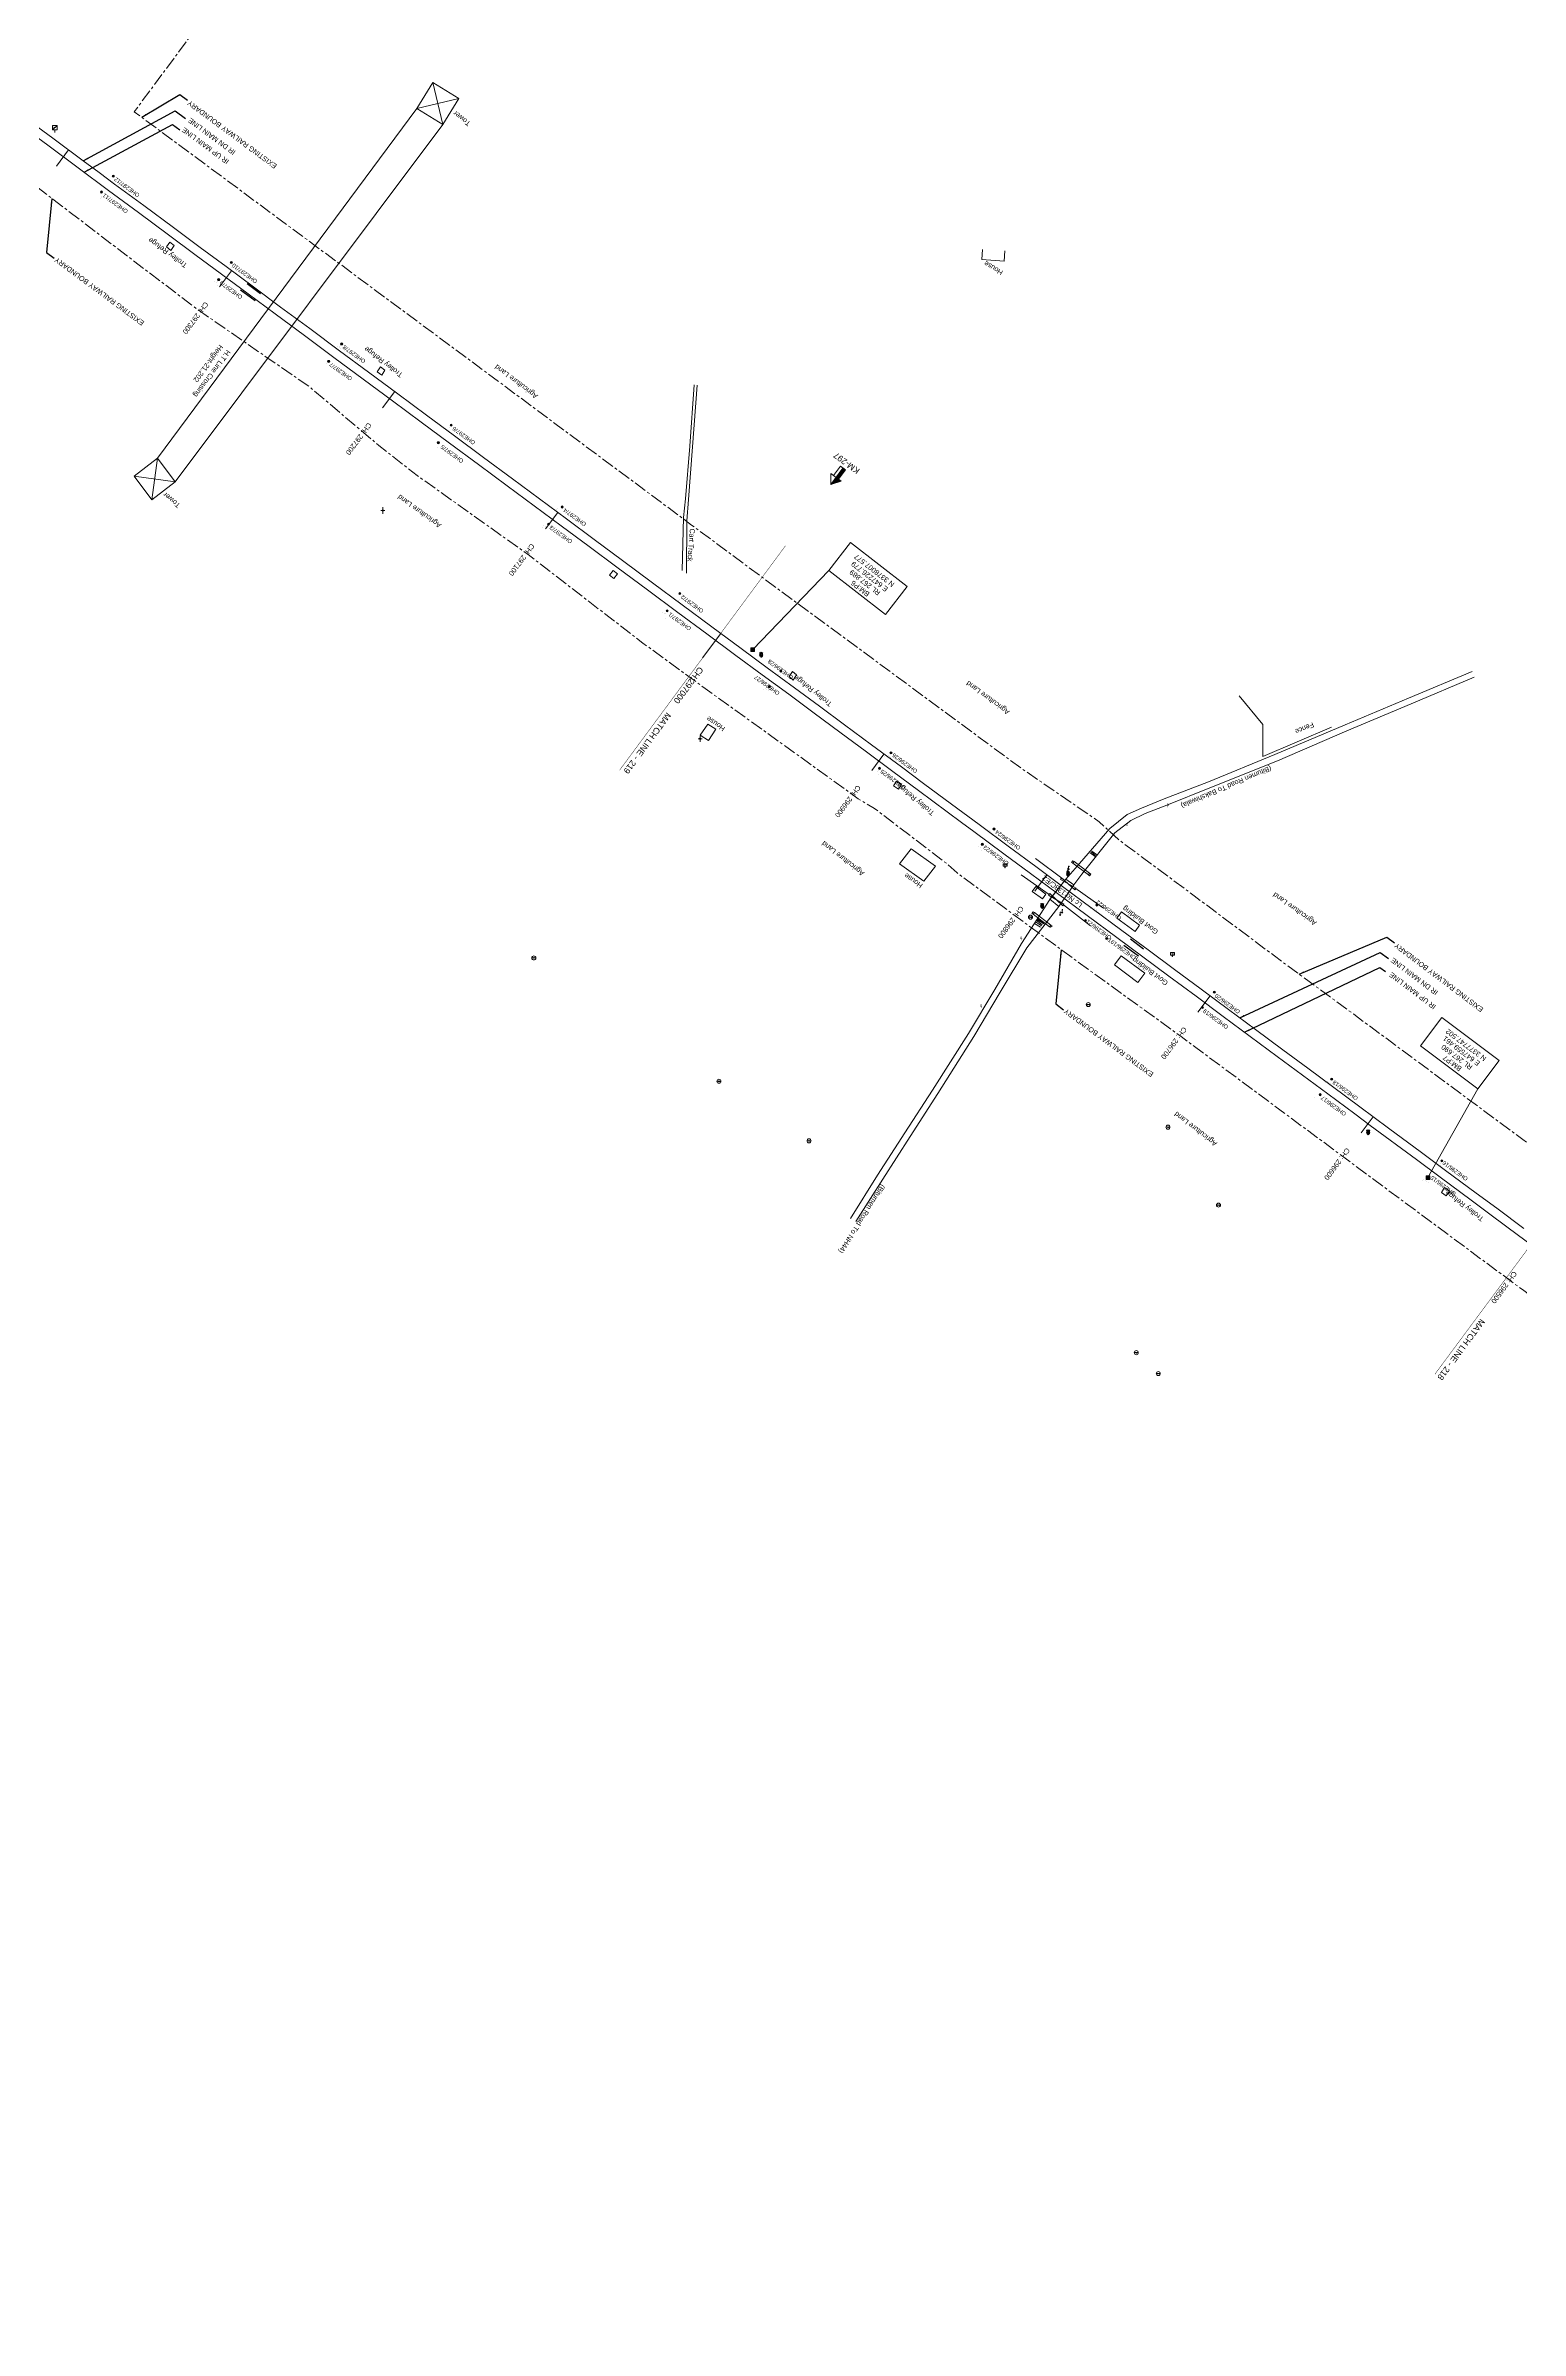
# Model space of a CAD drawing. Header units: metres. Extents: x 628572 to 650094, y 3375792 to 3391117.
# Drawn here: x 646878 to 647605, y 3377180 to 3378305 of the extents above; entities that cross this region are included whole.
import ezdxf
from ezdxf.enums import TextEntityAlignment as Align

# ---------------------------------------------------------------- set-up
doc = ezdxf.new("R2010")
doc.units = ezdxf.units.M
doc.header["$MEASUREMENT"] = 0
doc.linetypes.add('CENTER', pattern=[2, 1.25, -0.25, 0.25, -0.25])
doc.linetypes.add('PHANTOM2', pattern=[1.25, 0.625, -0.125, 0.125, -0.125, 0.125, -0.125])
for name, color, linetype, lineweight in [('Arch', 7, 'Continuous', 0), ('Bench_Mark', 7, 'Continuous', 0), ('Bore', 8, 'Continuous', 0), ('Cart Track', 34, 'Continuous', 0), ('Electric Pole', 251, 'Continuous', 0), ('Existing Chainage', 7, 'Continuous', 0), ('Existing IR Track', 143, 'Continuous', 0), ('Existing Railway Boundary', 7, 'CENTER', 0), ('Fence', 251, 'FENCELINE1', 0), ('flow direction', 7, 'Continuous', 0), ('Gate', 251, 'Continuous', 0), ('Govt buliding', 251, 'Continuous', 0), ('Grill', 251, 'Continuous', 0), ('KM STONE', 7, 'Continuous', 0), ('Lamp_Post', 7, 'Continuous', 0), ('MATCH LINE', 7, 'Continuous', 0), ('Name Board', 251, 'Continuous', 0), ('OHE MAST', 8, 'Continuous', 0), ('Pavers', 7, 'Continuous', 0), ('PWR_LINE', 134, 'POWER', 0), ('Residential Building Pucca', 251, 'Continuous', 0), ('Side Details', 251, 'Continuous', 0), ('Sign Board', 251, 'Continuous', 0), ('Subroad Edge', 34, 'Continuous', 0), ('Text', 251, 'Continuous', 0), ('TOPOSTYLEREMARK', 251, 'Continuous', 0), ('Tower', 7, 'Continuous', 0), ('Transformer', 251, 'Continuous', 0), ('Trolley Stand', 251, 'Continuous', 0), ('WL', 7, 'Continuous', 0)]:
    doc.layers.add(name, color=color, linetype=linetype, lineweight=lineweight)
doc.styles.add('CUT-FILL', font='cut-fill.shx', dxfattribs={"height": 2})
doc.styles.add('NB', font='swissbo.ttf', dxfattribs={"height": 1.5})
doc.styles.get("Standard").update_dxf_attribs({"font": 'arial.ttf'})
doc.styles.add('Style-Arial', font='arial.ttf')
doc.styles.add('Text', font='arial.ttf', dxfattribs={"height": 2})
doc.linetypes.add('FENCELINE1', pattern='A,6.35,-2.54,[133,ltypeshp.shx,S=2.54,R=0,X=-2.54,Y=0],-2.54,25.4', length=36.83)
doc.linetypes.add('POWER', pattern='A,10,-0.2,[131,ltypeshp.shx,S=0.4,R=0,X=-0.2,Y=0],-0.2,[131,ltypeshp.shx,S=0.4,R=180,X=1.2,Y=0],-1.2,-0.2,[131,ltypeshp.shx,S=0.4,R=0,X=-0.2,Y=0],-0.2,[131,ltypeshp.shx,S=0.4,R=180,X=1.2,Y=0],-1.2,-0.2,[131,ltypeshp.shx,S=0.4,R=0,X=-0.2,Y=0],-0.2,[131,ltypeshp.shx,S=0.4,R=180,X=1.2,Y=0],-1.2', length=14.8)
doc.dimstyles.new('ISO-25', dxfattribs={"dimtxt": 2.5, "dimasz": 2.5, "dimexe": 1.25, "dimexo": 0.625, "dimtad": 1, "dimtxsty": 'Standard', "dimcen": 2.5, "dimadec": 0, "dimazin": 0, "dimtfac": 1, "dimtmove": 0, "dimatfit": 3, "dimfxl": 1, "dimarcsym": 0})

# ---------------------------------------------------------------- blocks, each defined once
blk = doc.blocks.new('GT')
at = {"layer": 'Gate'}
for p, q in [((-0.5, -0.5), (-0.5, 0.5)), ((-0.5, 0.5), (0.5, -0.5)), ((0.5, 0.5), (0.5, -0.5))]:
    blk.add_line(p, q, dxfattribs=at)
at = {"layer": 'Gate', "flags": 128}
blk.add_lwpolyline([(0.5, 0.5), (-0.5, -0.5)], dxfattribs=at)
blk = doc.blocks.new('BORE')
at = {"ltscale": 0.5}
for q in [(-1, 0), (0, 1.6), (1, 0), (0, -1.6)]:
    blk.add_line((0, 0), q, dxfattribs=at)
blk.add_circle((0, 0), 0.328, dxfattribs=at)
blk = doc.blocks.new('EP')
blk.add_hatch(color=8).paths.add_polyline_path([(0.3, -0.2), (0.3, 0), (-0.3, -0.2), (-0.3, 0.1), (-0.9, 0), (-0.2, 0.2), (-0.2, -0.1), (0.4, 0.2), (0.4, -0.1), (0.9, 0)])
at = {"color": 8}
for p, q in [((-0.9, 0), (-0.2, 0.2)), ((-0.3, 0.1), (-0.9, 0)), ((-0.3, -0.2), (-0.3, 0.1)), ((0.3, 0), (-0.3, -0.2)), ((-0.2, -0.1), (0.4, 0.2)), ((-0.2, 0.2), (-0.2, -0.1)), ((0.3, -0.2), (0.3, 0)), ((0.4, 0.2), (0.4, -0.1)), ((0.9, 0), (0.3, -0.2)), ((0.4, -0.1), (0.9, 0))]:
    blk.add_line(p, q, dxfattribs=at)
blk.add_circle((0, 0), 1, dxfattribs=at)
blk = doc.blocks.new('LP')
at = {"flags": 128}
for points in [[(0, 0), (0, 1.5)], [(0.3, 1.3), (0.4, 1.3)]]:
    blk.add_lwpolyline(points, dxfattribs=at)
for centre, radius, start, end in [((0.1, 1), 0.519, 57.6425, 97.3165), ((0.3, 1.3), 0.094, 11.7012, 168.0476)]:
    blk.add_arc(centre, radius, start, end)
at = {"extrusion": (0, 0, -1)}
blk.add_ellipse((0, 0), major_axis=(0.308, 0), ratio=0.400495, dxfattribs=at)
blk.add_ellipse((0.3, 1.4), major_axis=(0.0017, 0.0438), ratio=0.461056, start_param=1.74022, end_param=4.575836)
blk = doc.blocks.new('NB')
for p, q in [((-1, 0.8), (-1, 2)), ((-1, 2), (1, 2)), ((-1, 0.8), (1, 0.8)), ((-0.1, 0.8), (-0.1, 0)), ((-0.1, 0), (0.1, 0)), ((0.1, 0.8), (0.1, 0)), ((1, 2), (1, 0.8))]:
    blk.add_line(p, q)
at = {"style": 'NB', "width": 1.025371}
blk.add_text('NB', height=0.988, rotation=180, dxfattribs=at).set_placement((0, 1.4), align=Align.MIDDLE_CENTER)
blk = doc.blocks.new('SIG')
for color, points in [(1, [(-0.2, 0.4, 0.180295), (0, 0.3, -0.00255), (0, 0.3, -0.00255), (0, 0.3, 0.180295), (0.2, 0.4, -0.002654), (0.2, 0.4, 0.184495), (0.3, 0.7, 1.000001), (-0.3, 0.7, 0.184495), (-0.2, 0.4, -0.002654)]), (2, [(0.2, -0.2, -0.002654), (0.2, -0.2, 0.184495), (0.3, 0, 1.000001), (-0.3, 0, 0.184495), (-0.2, -0.2, -0.002654), (-0.2, -0.2, 0.180295), (0, -0.3, -0.00255), (0, -0.3, -0.00255), (0, -0.3, 0.180295)]), (3, [(0.2, -0.9, -0.002654), (0.2, -0.9, 0.184495), (0.3, -0.6, 1.000001), (-0.3, -0.6, 0.184495), (-0.2, -0.9, -0.002654), (-0.2, -0.9, 0.395599)])]:
    blk.add_hatch(color=color).paths.add_polyline_path(points)
for p, q in [((-0.3, 1), (-0.3, -0.9)), ((0.3, -0.9), (0.3, 1))]:
    blk.add_line(p, q)
at = {"flags": 128}
for points in [[(-0.3, 1), (-0.8, 1, 0.198758), (-0.4, 0.4, 0.003814), (-0.3, 0.4)], [(-0.3, 0.3), (-0.8, 0.3, 0.198758), (-0.4, -0.2, 0.003727), (-0.3, -0.3)], [(0.3, 1), (0.8, 1, -0.198758), (0.4, 0.4, -0.003814), (0.3, 0.4)], [(0.3, 0.3), (0.8, 0.3, -0.198758), (0.4, -0.2, -0.003727), (0.3, -0.3)], [(-0.3, -0.3), (-0.8, -0.3, 0.198758), (-0.4, -0.9, 0.003639), (-0.3, -0.9)], [(0.3, -0.3), (0.8, -0.3, -0.198758), (0.4, -0.9, -0.003639), (0.3, -0.9)]]:
    blk.add_lwpolyline(points, format="xyb", dxfattribs=at)
for centre, radius, start, end in [((0, 0.9), 0.324, 12.4049, 167.5951), ((0, 0.8), 0.357, 27.7578, 152.2422), ((0, -0.9), 0.324, 181.4572, 358.5428)]:
    blk.add_arc(centre, radius, start, end)
blk = doc.blocks.new('TSB')
at = {"const_width": 0.132, "flags": 128}
blk.add_lwpolyline([(-0.5, 0.8), (0.5, 0.8), (0, 1.9), (-0.5, 0.8)], close=True, dxfattribs=at)
at = {"const_width": 0.142, "flags": 128}
blk.add_lwpolyline([(0, 0.8), (0, 0)], dxfattribs=at)
blk = doc.blocks.new('WL')
at = {"layer": 'WL'}
for p, q in [((1.1, 3.4), (-1.1, 3.4)), ((-1.1, 3.4), (-1.1, 1.3)), ((-1.1, 1.3), (1.1, 1.3)), ((0, 1.3), (0, 0)), ((1.1, 1.3), (1.1, 3.4))]:
    blk.add_line(p, q, dxfattribs=at)
at = {"layer": 'WL', "flags": 128}
blk.add_lwpolyline([(-1.1, 1.3), (1.1, 3.4)], dxfattribs=at)
at = {"layer": 'WL', "char_height": 0.739, "attachment_point": 7, "rotation": 180, "line_spacing_factor": 0.6, "style": 'CUT-FILL'}
for s, insert in [('W', (0, 2.9)), ('L', (0.5, 1.9))]:
    blk.add_mtext(s, dxfattribs=dict(at, insert=insert))
blk = doc.blocks.new('BM')
blk.add_hatch(color=256).paths.add_polyline_path([(-0.9, -0.9), (-0.9, 0.9), (0.9, 0.9), (0.9, -0.9)])
for p, q in [((0.9, 0.9), (-0.9, 0.9)), ((-0.9, 0.9), (-0.9, -0.9)), ((0.9, -0.9), (0.9, 0.9)), ((-0.9, -0.9), (0.9, -0.9))]:
    blk.add_line(p, q)
blk = doc.blocks.new('OHE MAST')
h = blk.add_hatch(color=256)
edge = h.paths.add_edge_path()
edge.add_arc((0, 0), 0.514, 0, 360)
at = {"const_width": 0.01, "flags": 128}
for points in [[(1.5, 3.5), (1.5, 2), (-1.5, 2), (-1.5, 3.5)], [(0, 2), (0, 0)]]:
    blk.add_lwpolyline(points, dxfattribs=at)
blk.add_circle((0, 0), 0.514)
blk = doc.blocks.new('KM POST PLAN')
h = blk.add_hatch(color=256)
h.paths.add_polyline_path([(-6.3, -8.5), (0, 0), (0, -8.5), (-3, -8.5)], flags=16)
h.paths.add_polyline_path([(-3, -20), (-3, -8.5), (0, -8.5), (0, -20)], flags=16)
at = {"flags": 128}
for points in [[(0, 0), (-6.3, -8.5), (6.3, -8.5)], [(0, 0), (0, -20)], [(0, 0), (6.3, -8.5)], [(3, -8.5), (3, -20), (-3, -20), (-3, -8.5)]]:
    blk.add_lwpolyline(points, dxfattribs=at)

msp = doc.modelspace()

# ---------------------------------------------------------------- linework, layer by layer
at = {"layer": 'Arch', "linetype": 'Continuous', "flags": 128}
for points in [[(647383.89, 3377902.732), (647384.532, 3377902.41), (647385.13, 3377903.259), (647384.488, 3377903.581), (647383.89, 3377902.732)], [(647392.784, 3377897.48), (647392.222, 3377896.678), (647384.532, 3377902.41), (647385.13, 3377903.259), (647392.784, 3377897.48)], [(647392.784, 3377897.48), (647392.222, 3377896.678), (647392.73, 3377896.23), (647393.292, 3377897.032), (647392.784, 3377897.48)], [(647364.366, 3377877.631), (647365.022, 3377877.2), (647365.664, 3377878.069), (647365.0078, 3377878.5001), (647364.366, 3377877.631)], [(647373.667, 3377871.865), (647365.664, 3377878.069), (647365.022, 3377877.2), (647372.942, 3377871.078), (647373.667, 3377871.865)], [(647374.271, 3377871.587), (647373.667, 3377871.865), (647372.942, 3377871.078), (647373.546, 3377870.8), (647374.271, 3377871.587)]]:
    msp.add_lwpolyline(points, close=True, dxfattribs=at)
at = {"layer": 'Cart Track', "linetype": 'Continuous', "flags": 128}
for points in [[(647197.957, 3378137.958), (647195.724, 3378107.822), (647193.736, 3378081.913), (647192.602, 3378072.677), (647192.03, 3378046.544)], [(647194.098, 3378045.204), (647194.384, 3378071.086), (647195.118, 3378081.476), (647197.035, 3378107.561), (647199.334, 3378137.826)]]:
    msp.add_lwpolyline(points, dxfattribs=at)
at = {"layer": 'Existing Chainage', "color": 7, "linetype": 'Continuous', "lineweight": 13, "flags": 128}
for points in [[(646883.7053, 3378245.7481), (646889.664, 3378253.7789)], [(646964.0643, 3378186.2193), (646970.018, 3378194.2538)], [(647044.4233, 3378126.6933), (647050.3734, 3378134.7305)], [(647124.7442, 3378067.1296), (647130.6971, 3378075.1647)], [(647202.0501, 3378003.5204), (647210.9939, 3378015.5624)], [(647285.4859, 3377948.1187), (647291.4355, 3377956.1563)], [(647365.8068, 3377888.5531), (647371.7583, 3377896.5892)], [(647446.1369, 3377829.0121), (647452.0962, 3377837.0424)], [(647526.4947, 3377769.4806), (647532.4485, 3377777.515)]]:
    msp.add_lwpolyline(points, dxfattribs=at)
at = {"layer": 'Existing IR Track', "flags": 128}
for points in [[(647606.6973, 3377722.5113), (647593.3386, 3377732.4149), (647583.2817, 3377739.8597), (647568.1824, 3377751.0372), (647556.3518, 3377759.8031), (647540.0966, 3377771.8475), (647525.9793, 3377782.309), (647512.4949, 3377792.3014), (647500.2193, 3377801.398), (647487.9074, 3377810.5214), (647474.458, 3377820.4749), (647461.1728, 3377830.3067), (647447.7621, 3377840.2588), (647434.5558, 3377850.0592), (647421.5884, 3377859.6626), (647408.6124, 3377869.2725), (647394.0632, 3377880.0589), (647379.3815, 3377890.9435), (647366.2247, 3377900.6874), (647353.2975, 3377910.2612), (647338.3106, 3377921.361), (647324.7385, 3377931.4129), (647310.9796, 3377941.6487), (647300.065, 3377949.7685), (647285.3564, 3377960.6562), (647272.0184, 3377970.5295), (647259.6751, 3377979.6708), (647247.3415, 3377988.8049), (647233.9766, 3377998.61), (647221.0672, 3378008.0808), (647206.6636, 3378018.7786), (647192.0196, 3378029.6553), (647177.4313, 3378040.4734), (647162.5493, 3378051.5092), (647148.7207, 3378061.7831), (647135.0199, 3378071.962), (647121.7031, 3378081.8281), (647108.3805, 3378091.6984), (647094.1986, 3378102.2189), (647079.888, 3378112.8348), (647065.9752, 3378123.1573), (647051.8496, 3378133.6376), (647037.5002, 3378144.2607), (647023.2262, 3378154.8278), (647008.509, 3378165.7323), (646994.1932, 3378176.3394), (646980.8205, 3378186.2489), (646967.2881, 3378196.2767), (646954.5561, 3378205.7039), (646941.362, 3378215.4732), (646926.7249, 3378226.3109), (646912.3691, 3378236.9404), (646904.7905, 3378242.5552), (646896.9587, 3378248.3663), (646882.0194, 3378259.4511), (646867.8763, 3378269.92)], [(647617.6612, 3377708.9956), (647604.1187, 3377719.0391), (647590.594, 3377729.0695), (647580.7085, 3377736.3947), (647565.4396, 3377747.7152), (647553.7867, 3377756.3459), (647530.9888, 3377773.2318), (647523.4146, 3377778.8575), (647510.0693, 3377788.7695), (647497.6638, 3377797.9543), (647485.2314, 3377807.159), (647471.912, 3377817.0462), (647458.5841, 3377826.9398), (647445.2233, 3377836.8406), (647431.8634, 3377846.7409), (647419.045, 3377856.236), (647406.2074, 3377865.7453), (647391.5182, 3377876.6315), (647376.9427, 3377887.4334), (647363.6749, 3377897.2516), (647350.4864, 3377907.0111), (647335.7655, 3377917.9322), (647329.661, 3377922.461), (647308.4125, 3377938.1941), (647295.8286, 3377947.4961), (647282.7736, 3377957.1766), (647269.6888, 3377966.8792), (647257.1079, 3377976.212), (647244.4968, 3377985.5672), (647231.4304, 3377995.1698), (647218.406, 3378004.7415), (647204.1109, 3378015.3414), (647189.8769, 3378025.8961), (647174.87, 3378037.0244), (647159.8578, 3378048.1566), (647146.1484, 3378058.3212), (647132.4093, 3378068.5078), (647119.1262, 3378078.3575), (647105.8545, 3378088.1988), (647091.6204, 3378098.747), (647077.3988, 3378109.286), (647063.3881, 3378119.674), (647049.3683, 3378130.0686), (647034.915, 3378140.7775), (647020.454, 3378151.4921), (647005.9291, 3378162.2571), (646991.4485, 3378172.9892), (646978.2397, 3378182.7724), (646965.0376, 3378192.5507), (646951.9783, 3378202.2316), (646938.851, 3378211.963), (646924.1588, 3378222.8544), (646909.3983, 3378233.7965), (646894.3934, 3378244.9124), (646879.4231, 3378256.0027), (646865.3036, 3378266.4525)]]:
    msp.add_lwpolyline(points, dxfattribs=at)
at = {"layer": 'Existing Railway Boundary', "ltscale": 5, "flags": 128}
for points in [[(647976.543, 3377412.416), (647794.937, 3377549.687), (647666.769, 3377648.092), (647606.644, 3377691.844), (647437.901, 3377816.941), (647378.814, 3377859.734), (647377.707, 3377860.589), (647327.453, 3377897.612), (647322.757, 3377901.879), (647286.816, 3377929.324), (647278.805, 3377934.138), (647203.302, 3377988.485), (647172.63, 3378010.839), (647116.071, 3378054.446), (647061.492, 3378093.308), (647042.48, 3378108.182), (647008.322, 3378137.109), (646952.965, 3378175.311), (646838.51, 3378262.658), (646783.715, 3378301.571), (646669.109, 3378384.322), (646623.834, 3378415.482), (646567.005, 3378462.112), (646508.624, 3378505.748), (646429.651, 3378563.418), (646396.278, 3378587.827), (646351.975, 3378624.279), (646250.443, 3378698.374), (646079.983, 3378824.799), (646056.47, 3378841.774), (646023.57, 3378867.213), (646021.684, 3378868.432), (645994.578, 3378887.898), (645990.594, 3378890.304), (645955.823, 3378914.816), (645918.998, 3378942.687), (645844.461, 3378997.23)], [(645947.8669, 3378995.0094), (645967.551, 3378980.05), (645999.99, 3378956.182), (646031.536, 3378932.757), (646063.98, 3378908.364), (646096.474, 3378884.694), (646128.906, 3378860.476), (646162.172, 3378835.862), (646243.623, 3378775.53), (646283.005, 3378746.473), (646323.569, 3378716.337), (646363.594, 3378686.757), (646404.404, 3378656.749), (646444.656, 3378626.744), (646484.254, 3378597.245), (646565.358, 3378537.027), (646605.623, 3378507.215), (646653.599, 3378471.236), (646685.582, 3378447.704), (646725.618, 3378418.033), (646765.866, 3378388.123), (646805.637, 3378358.663), (646853.7433, 3378323.0592), (646937.0348, 3378435.599), (647005.3603, 3378385.0359), (646922.0826, 3378272.5147), (647038.806, 3378186.127), (647118.143, 3378127.321), (647158.192, 3378097.577), (647196.684, 3378068.972), (647238.918, 3378037.642), (647279.177, 3378008.08), (647319.292, 3377978.417), (647359.503, 3377948.868), (647397.458, 3377922.826), (647407.222, 3377913.87), (647444.241, 3377886.363), (647483.788, 3377856.736), (647522.927, 3377827.935), (647564.696, 3377797.027), (647606.191, 3377766.256), (647645.483, 3377737.258), (647685.591, 3377707.61), (647724.818, 3377678.56), (647765.242, 3377648.809), (647805.32, 3377618.739), (647845.051, 3377589.185), (647884.906, 3377559.824), (647925.092, 3377530.161), (648005.743, 3377470.644), (648035.772, 3377448.385), (648076.043, 3377418.603), (648116.319, 3377388.917), (648156.249, 3377359.365), (648195.947, 3377330.167), (648277.393, 3377269.753), (648356.445, 3377210.206), (648473.986, 3377122.343), (648515.171, 3377091.572), (648556.116, 3377060.801), (648639.34, 3376998.485), (648732.726, 3376930.386), (648775.136, 3376898.56), (648820.438, 3376865.866), (648859.867, 3376835.944), (648897.871, 3376806.495), (648938.947, 3376773.89), (648981.716, 3376745.089), (649023.829, 3376714.227), (649104.802, 3376653.597), (649144.826, 3376624.189), (649185.003, 3376594.54), (649213.27, 3376573.276), (649223.961, 3376565.702), (649264.394, 3376535.687), (649303.756, 3376506.724), (649344.373, 3376476.323), (649384.234, 3376447.051), (649424.989, 3376416.632), (649465.089, 3376386.981), (649506.033, 3376356.747), (649546.504, 3376327.037), (649587.439, 3376296.789), (649623.812, 3376269.636), (649664.771, 3376239.624), (649704.707, 3376209.749), (649745.525, 3376179.226), (649785.672, 3376149.738), (649826.28, 3376119.684), (649866.973, 3376089.107), (649894.303, 3376122.789), (649943.484, 3376089.133), (650010.731, 3376038.339), (650094.058, 3375976.711)]]:
    msp.add_lwpolyline(points, dxfattribs=at)
at = {"layer": 'Fence', "linetype": 'Continuous', "flags": 128}
msp.add_lwpolyline([(647512.01, 3377969.338), (647478.186, 3377955.014), (647478.078, 3377970.677), (647466.483, 3377984.778)], dxfattribs=at)
at = {"layer": 'Govt buliding', "linetype": 'Continuous', "flags": 128}
for points in [[(647369.479, 3377884.83), (647371.222, 3377887.205), (647366.208, 3377890.946), (647364.4131, 3377888.5003), (647369.479, 3377884.83)], [(647415.199, 3377868.7), (647406.237, 3377875.328), (647408.397, 3377878.49), (647417.3591, 3377871.8619), (647415.199, 3377868.7)], [(647404.958, 3377852.299), (647408.374, 3377856.807), (647419.98, 3377848.141), (647416.5626, 3377843.6312), (647404.958, 3377852.299)]]:
    msp.add_lwpolyline(points, close=True, dxfattribs=at)
at = {"layer": 'Grill', "linetype": 'Continuous', "flags": 128}
for points in [[(647359.05, 3377896.674), (647372.858, 3377887.029)], [(647379.795, 3377894.474), (647366.026, 3377904.759)], [(647399.582, 3377880.254), (647385.52, 3377890.255)], [(647393.178, 3377871.557), (647379.825, 3377881.791)]]:
    msp.add_lwpolyline(points, dxfattribs=at)
at = {"layer": 'MATCH LINE', "linetype": 'PHANTOM2', "ltscale": 15, "const_width": 0.2}
for points in [[(647242.9475, 3378058.7829), (647161.2056, 3377948.2189)], [(647647.0931, 3377764.244), (647562.922, 3377650.7069)]]:
    msp.add_lwpolyline(points, dxfattribs=at)
at = {"layer": 'Pavers', "linetype": 'Continuous', "flags": 128}
msp.add_lwpolyline([(647384.926, 3377891.716), (647381.053, 3377894.584), (647373.198, 3377884.584), (647377.573, 3377881.084), (647384.926, 3377891.716)], close=True, dxfattribs=at)
at = {"layer": 'Pavers'}
for p in [(647373.198, 3377884.584), (647381.053, 3377894.584), (647384.926, 3377891.716), (647377.573, 3377881.084)]:
    msp.add_point(p, dxfattribs=at)
at = {"layer": 'PWR_LINE', "flags": 128}
for points in [[(647061.27, 3378274.175), (646933.491, 3378101.879)], [(646942.175, 3378090.174), (647074.056, 3378266.284)]]:
    msp.add_lwpolyline(points, dxfattribs=at)
at = {"layer": 'Residential Building Pucca', "linetype": 'Continuous', "flags": 128}
msp.add_lwpolyline([(647350.9406, 3378204.0028), (647350.606, 3378199.014), (647339.618, 3378199.751), (647339.9526, 3378204.7398)], dxfattribs=at)
for points in [[(647200.948, 3377965.485), (647204.692, 3377970.935), (647208.667, 3377968.324), (647204.923, 3377962.874), (647200.948, 3377965.485)], [(647299.057, 3377902.039), (647304.796, 3377909.479), (647316.875, 3377900.979), (647311.1324, 3377893.5344), (647299.057, 3377902.039)]]:
    msp.add_lwpolyline(points, close=True, dxfattribs=at)
at = {"layer": 'Subroad Edge', "linetype": 'Continuous', "flags": 128}
for points in [[(647581.246, 3377996.831), (647549.957, 3377983.679), (647518.666, 3377970.608), (647484.033, 3377955.889), (647451.401, 3377942.479), (647429.498, 3377934.011), (647418.368, 3377929.432), (647411.322, 3377926.409), (647402.672, 3377919.546), (647385.68, 3377899.828), (647381.056, 3377894.576), (647373.199, 3377884.574), (647359.181, 3377862.79), (647345.991, 3377840.182), (647333.017, 3377818.504), (647315.407, 3377790.594), (647301.741, 3377769.584), (647288.293, 3377748.643), (647275.005, 3377727.377)], [(647582.168, 3377993.985), (647551.224, 3377980.837), (647519.436, 3377967.519), (647485.286, 3377952.851), (647452.016, 3377939.427), (647430.893, 3377931.039), (647420.186, 3377926.871), (647413.085, 3377923.466), (647405.126, 3377917.336), (647388.92, 3377896.922), (647384.915, 3377891.716), (647377.552, 3377881.105), (647361.884, 3377860.737), (647348.725, 3377838.824), (647335.796, 3377817.069), (647318.023, 3377788.93), (647304.29, 3377767.677), (647290.889, 3377746.774), (647277.563, 3377725.835)]]:
    msp.add_lwpolyline(points, dxfattribs=at)
at = {"layer": 'Subroad Edge', "flags": 128}
for points in [[(647393.012, 3377907.429), (647395.501, 3377905.75)], [(647395.709, 3377906.243), (647393.507, 3377907.94)], [(647393.798, 3377908.382), (647396.109, 3377906.725)], [(647366.162, 3377873.455), (647369.056, 3377871.454)], [(647369.454, 3377872.003), (647366.564, 3377874.223)], [(647366.765, 3377874.694), (647370.19, 3377872.457)], [(647370.491, 3377872.857), (647366.848, 3377874.874)], [(647370.491, 3377872.857), (647367.041, 3377875.086)], [(647368.576, 3377870.826), (647365.682, 3377872.664)]]:
    msp.add_lwpolyline(points, dxfattribs=at)
at = {"layer": 'TOPOSTYLEREMARK'}
for p, q in [((647226.779, 3378007.577), (647264.2399, 3378046.5072)), ((647559.461, 3377747.502), (647584.1034, 3377791.2501))]:
    msp.add_line(p, q, dxfattribs=at)
at = {"layer": 'TOPOSTYLEREMARK', "linetype": 'Continuous', "flags": 128}
for points in [[(647302.905, 3378038.6721), (647292.1819, 3378024.8422), (647264.2399, 3378046.5072), (647274.9629, 3378060.3371), (647302.905, 3378038.6721)], [(647594.5913, 3377805.2591), (647584.1034, 3377791.2501), (647555.7994, 3377812.44), (647566.2873, 3377826.449), (647594.5913, 3377805.2591)]]:
    msp.add_lwpolyline(points, close=True, dxfattribs=at)
at = {"layer": 'Tower', "linetype": 'Continuous', "flags": 128}
for points in [[(647081.998, 3378279.015), (647074.056, 3378266.284), (647061.27, 3378274.175), (647069.212, 3378286.906), (647081.998, 3378279.015)], [(646922.062, 3378092.998), (646933.491, 3378101.879), (646942.175, 3378090.174), (646930.7444, 3378081.2917), (646922.062, 3378092.998)]]:
    msp.add_lwpolyline(points, close=True, dxfattribs=at)
for points in [[(647061.27, 3378274.175), (647081.998, 3378279.015)], [(647074.056, 3378266.284), (647069.212, 3378286.906)], [(646933.491, 3378101.879), (646930.7444, 3378081.2917)], [(646922.062, 3378092.998), (646942.175, 3378090.174)]]:
    msp.add_lwpolyline(points, dxfattribs=at)
at = {"layer": 'Trolley Stand', "linetype": 'Continuous', "flags": 128}
for points in [[(646940.112, 3378204.259), (646938.018, 3378205.975), (646939.667, 3378208.378), (646941.7619, 3378206.6613), (646940.112, 3378204.259)], [(647043.362, 3378146.877), (647045.571, 3378145.309), (647043.963, 3378142.837), (647041.7538, 3378144.4051), (647043.362, 3378146.877)], [(647158.395, 3378042.566), (647156.243, 3378044.198), (647157.94, 3378046.573), (647160.0921, 3378044.9409), (647158.395, 3378042.566)], [(647246.733, 3377992.605), (647248.303, 3377995.096), (647246.339, 3377996.808), (647244.769, 3377994.3169), (647246.733, 3377992.605)], [(647296.085, 3377940.482), (647297.58, 3377942.823), (647300.018, 3377941.241), (647298.5229, 3377938.8998), (647296.085, 3377940.482)], [(647566.063, 3377740.191), (647567.687, 3377742.558), (647570.046, 3377740.897), (647568.4207, 3377738.5281), (647566.063, 3377740.191)]]:
    msp.add_lwpolyline(points, close=True, dxfattribs=at)

# ---------------------------------------------------------------- block references
at = {"layer": 'Bench_Mark'}
for p in [(647226.779, 3378007.577), (647559.461, 3377747.502)]:
    msp.add_blockref('BM', p, dxfattribs=at)
at = {"layer": 'Bore', "linetype": 'Continuous'}
for p in [(647044.524, 3378076.105), (647200.819, 3377963.705)]:
    msp.add_blockref('BORE', p, dxfattribs=at)
at = {"layer": 'Electric Pole', "linetype": 'Continuous'}
for p in [(647363.657, 3377875.8), (647118.924, 3377855.719), (647392.086, 3377832.746), (647210.137, 3377794.953), (647431.367, 3377772.336), (647254.53, 3377765.606), (647456.257, 3377733.951), (647415.759, 3377661.271), (647426.598, 3377650.987)]:
    msp.add_blockref('EP', p, dxfattribs=at)
at = {"layer": 'Gate'}
for p, xscale, zscale, rotation in [((647376.3415, 3377884.41), 8.716405967672474, 2.952356002868298, 323), ((647382.208, 3377892.206), 8.701882555201019, 2.949895346482824, 324.9999999999999)]:
    msp.add_blockref('GT', p, dxfattribs=dict(at, xscale=xscale, zscale=zscale, rotation=rotation))
at = {"layer": 'KM STONE'}
ref = msp.add_blockref('KM POST PLAN', (647265.2789, 3378088.9883), dxfattribs=dict(at, xscale=0.4999999999999998, yscale=0.4999999999999998, zscale=0.4999999999999998, rotation=143.5234969409069))
ref.add_attrib('KM-POST', 'KM-297', dxfattribs={"layer": '0', "height": 3, "rotation": 143.523497, "style": 'Style-Arial'}).set_placement((647273.0073, 3378099.4416), align=Align.MIDDLE_CENTER)
at = {"layer": 'Lamp_Post', "linetype": 'Continuous'}
for p in [(647382.021, 3377898.46), (647382.396, 3377899.44), (647378.243, 3377876.807), (647379.182, 3377878.082)]:
    msp.add_blockref('LP', p, dxfattribs=at)
at = {"layer": 'Name Board', "linetype": 'Continuous'}
for p in [(647351.101, 3377900.144), (647433.58, 3377856.342)]:
    msp.add_blockref('NB', p, dxfattribs=at)
at = {"layer": 'OHE MAST', "color": 2, "rotation": 143.3908318566117}
for p in [(646905.922, 3378232.992), (646911.724, 3378240.829), (646969.882, 3378198.279), (646963.641, 3378189.852), (647024.236, 3378158.162), (647017.826, 3378149.564), (647071.863, 3378109.511), (647078.204, 3378118.123), (647132.849, 3378077.85), (647126.115, 3378069.377), (647190.832, 3378035.189), (647184.579, 3378026.649), (647240.67, 3377997.057), (647234.96, 3377989.357), (647294.898, 3377956.726), (647289.256, 3377949.114), (647345.671, 3377919.198), (647339.902, 3377911.701), (647390.73, 3377874.174), (647396.356, 3377881.795), (647401.159, 3377865.293), (647454.208, 3377838.822), (647448.414, 3377831.267), (647512.023, 3377795.975), (647506.344, 3377788.343), (647566.317, 3377755.744), (647559.889, 3377747.354)]:
    msp.add_blockref('OHE MAST', p, dxfattribs=at)
at = {"layer": 'Sign Board', "linetype": 'Continuous'}
for p in [(647230.988, 3378005.038), (647382.12, 3377897.153), (647369.344, 3377881.303), (647529.998, 3377769.801)]:
    msp.add_blockref('SIG', p, dxfattribs=at)
at = {"layer": 'Transformer', "linetype": 'Continuous'}
for p in [(647431.302, 3377929.947), (647411.181, 3377920.267), (647358.998, 3377864.464), (647339.263, 3377831.106)]:
    msp.add_blockref('TSB', p, dxfattribs=at)
at = {"layer": 'WL', "linetype": 'Continuous'}
msp.add_blockref('WL', (646882.932, 3378262.339), dxfattribs=at)

# ---------------------------------------------------------------- texts
at = {"layer": 'Cart Track', "linetype": 'Continuous', "style": 'Text'}
msp.add_text('Cart Track', height=2.5, rotation=265.6560214, dxfattribs=at).set_placement((647195.8585, 3378067.3395))
at = {"layer": 'Existing Chainage', "color": 7, "lineweight": 0, "attachment_point": 4, "line_spacing_factor": 0.6, "style": 'Style-Arial'}
for s, insert, char_height, rotation in [('CH: 297300', (646957.7757, 3378178.4329), 2.5, 233.460633), ('CH: 297200', (647038.1384, 3378118.904), 2.5, 233.4870863), ('CH: 297100', (647118.4564, 3378059.3426), 2.5, 233.4662942), ('CH:297000', (647201.4786, 3377998.5463), 3, 233.398179), ('CH: 296900', (647279.2013, 3377940.3291), 2.5, 233.4898934), ('CH: 296800', (647359.5204, 3377880.7649), 2.5, 233.4764998), ('CH: 296700', (647439.843, 3377821.23), 2.5, 233.4209208), ('CH: 296600', (647520.2061, 3377761.6942), 2.5, 233.4602508), ('CH: 296500', (647602.5353, 3377700.91), 2.5, 233.4484634)]:
    msp.add_mtext(s, dxfattribs=dict(at, insert=insert, char_height=char_height, rotation=rotation))
at = {"layer": 'Existing IR Track', "color": 7, "lineweight": 0}
for s, rotation, p in [('IR DN MAIN LINE', 143.5, (646949.0276, 3378268.7189)), ('IR UP MAIN LINE', 143.5, (646945.958, 3378264.0532)), ('IR DN MAIN LINE', 143, (647541.6255, 3377854.9922)), ('IR UP MAIN LINE', 143, (647540.7855, 3377847.915))]:
    msp.add_text(s, height=2.5, rotation=rotation, dxfattribs=at).set_placement(p, align=Align.MIDDLE_RIGHT)
at = {"layer": 'Existing Railway Boundary', "linetype": 'Continuous', "ltscale": 5}
for rotation, p in [(143.5, (646949.4055, 3378278.2733)), (143.5, (646884.0091, 3378200.9937)), (143, (647544.1046, 3377863.1981)), (143.5, (647381.3141, 3377830.8847))]:
    msp.add_text('EXISTING RAILWAY BOUNDARY', height=2.5, rotation=rotation, dxfattribs=at).set_placement(p, align=Align.RIGHT)
at = {"layer": 'MATCH LINE', "linetype": 'Continuous'}
for s, p in [('MATCH LINE - 219', (647184.3528, 3377976.9218)), ('MATCH LINE - 218', (647585.3213, 3377678.2253))]:
    msp.add_text(s, height=3, rotation=233.6237118, dxfattribs=at).set_placement(p)
at = {"layer": 'OHE MAST'}
for s, p in [('OHE297/12', (646913.0994, 3378240.4581)), ('OHE297/11', (646907.3888, 3378232.5055)), ('OHE297/9', (646965.0283, 3378189.3584)), ('OHE297/10', (646971.1149, 3378198.0175)), ('OHE297/8', (647025.6592, 3378157.7625)), ('OHE297/7', (647019.1215, 3378149.1878)), ('OHE297/6', (647079.7115, 3378117.6289)), ('OHE297/5', (647073.9301, 3378108.6089)), ('OHE297/4', (647134.3921, 3378077.4624)), ('OHE297/3', (647127.5939, 3378068.8883)), ('OHE297/2', (647192.2264, 3378034.7509)), ('OHE297/1', (647186.1012, 3378026.0884)), ('OHE296/28', (647235.0893, 3378002.9204)), ('OHE296/27', (647228.4732, 3377995.1114)), ('OHE296/26', (647296.3383, 3377956.7376)), ('OHE296/25', (647290.6095, 3377948.7021)), ('OHE296/24', (647347.1692, 3377918.93)), ('OHE296/23', (647341.345, 3377911.2773)), ('OHE296/22', (647396.8044, 3377884.3901)), ('OHE296/21', (647391.9577, 3377874.7055)), ('OHE296/19T', (647402.6582, 3377865.7843)), ('OHE296/19', (647449.5406, 3377830.7025)), ('OHE296/20', (647455.3136, 3377838.2165)), ('OHE296/18', (647513.4176, 3377795.5888)), ('OHE296/17', (647507.6339, 3377787.8898)), ('OHE296/16', (647567.56, 3377755.9197)), ('OHE296/15', (647561.6565, 3377748.5755))]:
    msp.add_text(s, height=2, rotation=144, dxfattribs=at).set_placement(p, align=Align.RIGHT)
at = {"layer": 'Side Details'}
for rotation, p in [(142.9598923, (647121.1484, 3378132.9357)), (144.1382817, (647073.5653, 3378069.2944)), (143.6079925, (647353.5833, 3377977.2959)), (141.9713764, (647282.0238, 3377897.8331)), (144.4832428, (647504.891, 3377873.4867)), (142.3635565, (647455.8308, 3377764.67))]:
    msp.add_text('Agriculture Land', height=2.5, rotation=rotation, dxfattribs=at).set_placement(p)
at = {"layer": 'Subroad Edge', "linetype": 'Continuous', "style": 'Text'}
for s, rotation, p in [('(Bitumen Road To Bakshiwala)', 203.0204732, (647481.7508, 3377950.4448)), ('(Bitumen Road To NH44)', 237.526506, (647290.0765, 3377744.4675))]:
    msp.add_text(s, height=2.5, rotation=rotation, dxfattribs=at).set_placement(p)
at = {"layer": 'Text', "width": 1}
msp.add_text('Tower', height=2.5, rotation=141.6008098, dxfattribs=at).set_placement((647088.0301, 3378267.2002))
at = {"layer": 'Text', "style": 'Text'}
for s, rotation, p in [('Trolley Refuge', 144.1220905, (646948.4383, 3378197.421)), ('Trolley Refuge', 143.0036916, (647054.5944, 3378143.4483)), ('Trolley Refuge', 142.0893737, (647266.1152, 3377981.307)), ('Trolley Refuge', 140.5049449, (647316.5789, 3377927.4925)), ('Lc No:138C/E2', 143.1066589, (647389.4199, 3377882.2718)), ('Govt Building', 143.5463295, (647426.8195, 3377869.1624)), ('Govt Building', 143.5145906, (647431.6769, 3377843.9249)), ('Trolley Refuge', 142.737659, (647587.2548, 3377727.7084))]:
    msp.add_text(s, height=2.5, rotation=rotation, dxfattribs=at).set_placement(p)
at = {"layer": 'Text'}
for s, rotation, p in [('House', 149.182388, (647350.3252, 3378194.0031)), ('H.T Line Crossing', 233.4384488, (646967.6572, 3378155.5057)), ('Height-21.202', 233.4384488, (646964.069, 3378158.0469)), ('Tower', 139.7435498, (646945.0172, 3378079.0617)), ('House', 145.5465434, (647213.426, 3377969.235)), ('Fence', 202.9519912, (647502.6304, 3377971.9058)), ('House', 144.9436183, (647310.7786, 3377891.8847))]:
    msp.add_text(s, height=2.5, rotation=rotation, dxfattribs=at).set_placement(p)
at = {"layer": 'TOPOSTYLEREMARK'}
for s, p in [('N 3378007.577', (647286.6361, 3378046.541)), ('RL 267.889', (647282.0405, 3378040.6139)), ('E 647226.779', (647284.3383, 3378043.5775)), ('BM:P6', (647279.7427, 3378037.6504))]:
    msp.add_text(s, height=2.5, rotation=142.2116116, dxfattribs=at).set_placement(p, align=Align.MIDDLE_CENTER)
at = {"layer": 'TOPOSTYLEREMARK', "width": 1}
for s, p in [('E 647559.461', (647575.9445, 3377809.8502)), ('N 3377747.502', (647578.1919, 3377812.8521)), ('RL 267.690', (647573.6971, 3377806.8483)), ('BM:P7', (647571.4497, 3377803.8463))]:
    msp.add_text(s, height=2.5, rotation=143.1795435, dxfattribs=at).set_placement(p, align=Align.MIDDLE_CENTER)

# ---------------------------------------------------------------- leaders
at = {"layer": 'Existing IR Track', "color": 7, "lineweight": 0}
for points in [[(646896.9587, 3378248.3663), (646942.1448, 3378273.0739), (646947.3292, 3378269.1573)], [(646897.3112, 3378242.7508), (646940.9764, 3378266.2739), (646944.5795, 3378263.6097)], [(647466.7226, 3377826.2563), (647535.8852, 3377858.3956), (647539.9556, 3377855.3858)], [(647469.1297, 3377819.1115), (647535.8039, 3377851.0065), (647538.5669, 3377848.9635)]]:
    msp.add_leader(points, dimstyle='ISO-25', override={"dimtxt": 3, "dimtad": 0}, dxfattribs=at)
at = {"layer": 'Existing Railway Boundary', "linetype": 'Continuous', "ltscale": 5}
for points in [[(646925.718, 3378269.8241), (646944.4748, 3378281.0346), (646948.2479, 3378278.2385)], [(646881.509, 3378229.843), (646878.8461, 3378203.1332), (646882.6192, 3378200.3371)], [(647496.008, 3377847.7438), (647539.1738, 3377865.9593), (647542.9469, 3377863.1633)], [(647378.814, 3377859.734), (647376.1511, 3377833.0241), (647379.9242, 3377830.228)]]:
    msp.add_leader(points, dimstyle='ISO-25', override={"dimtxt": 3, "dimtad": 0}, dxfattribs=at)
at = {"layer": 'flow direction', "lineweight": 0}
for points in [[(646974.4739, 3378184.8579), (646981.6413, 3378179.5625)], [(646984.2394, 3378182.9227), (646977.7345, 3378187.7265)], [(647409.6098, 3377862.0147), (647416.7772, 3377856.7192)], [(647419.3752, 3377860.0795), (647412.8703, 3377864.8832)]]:
    msp.add_leader(points, dimstyle='ISO-25', override={"dimtxt": 0.5, "dimasz": 2, "dimtad": 0}, dxfattribs=at)

doc.saveas('drawing.dxf')
